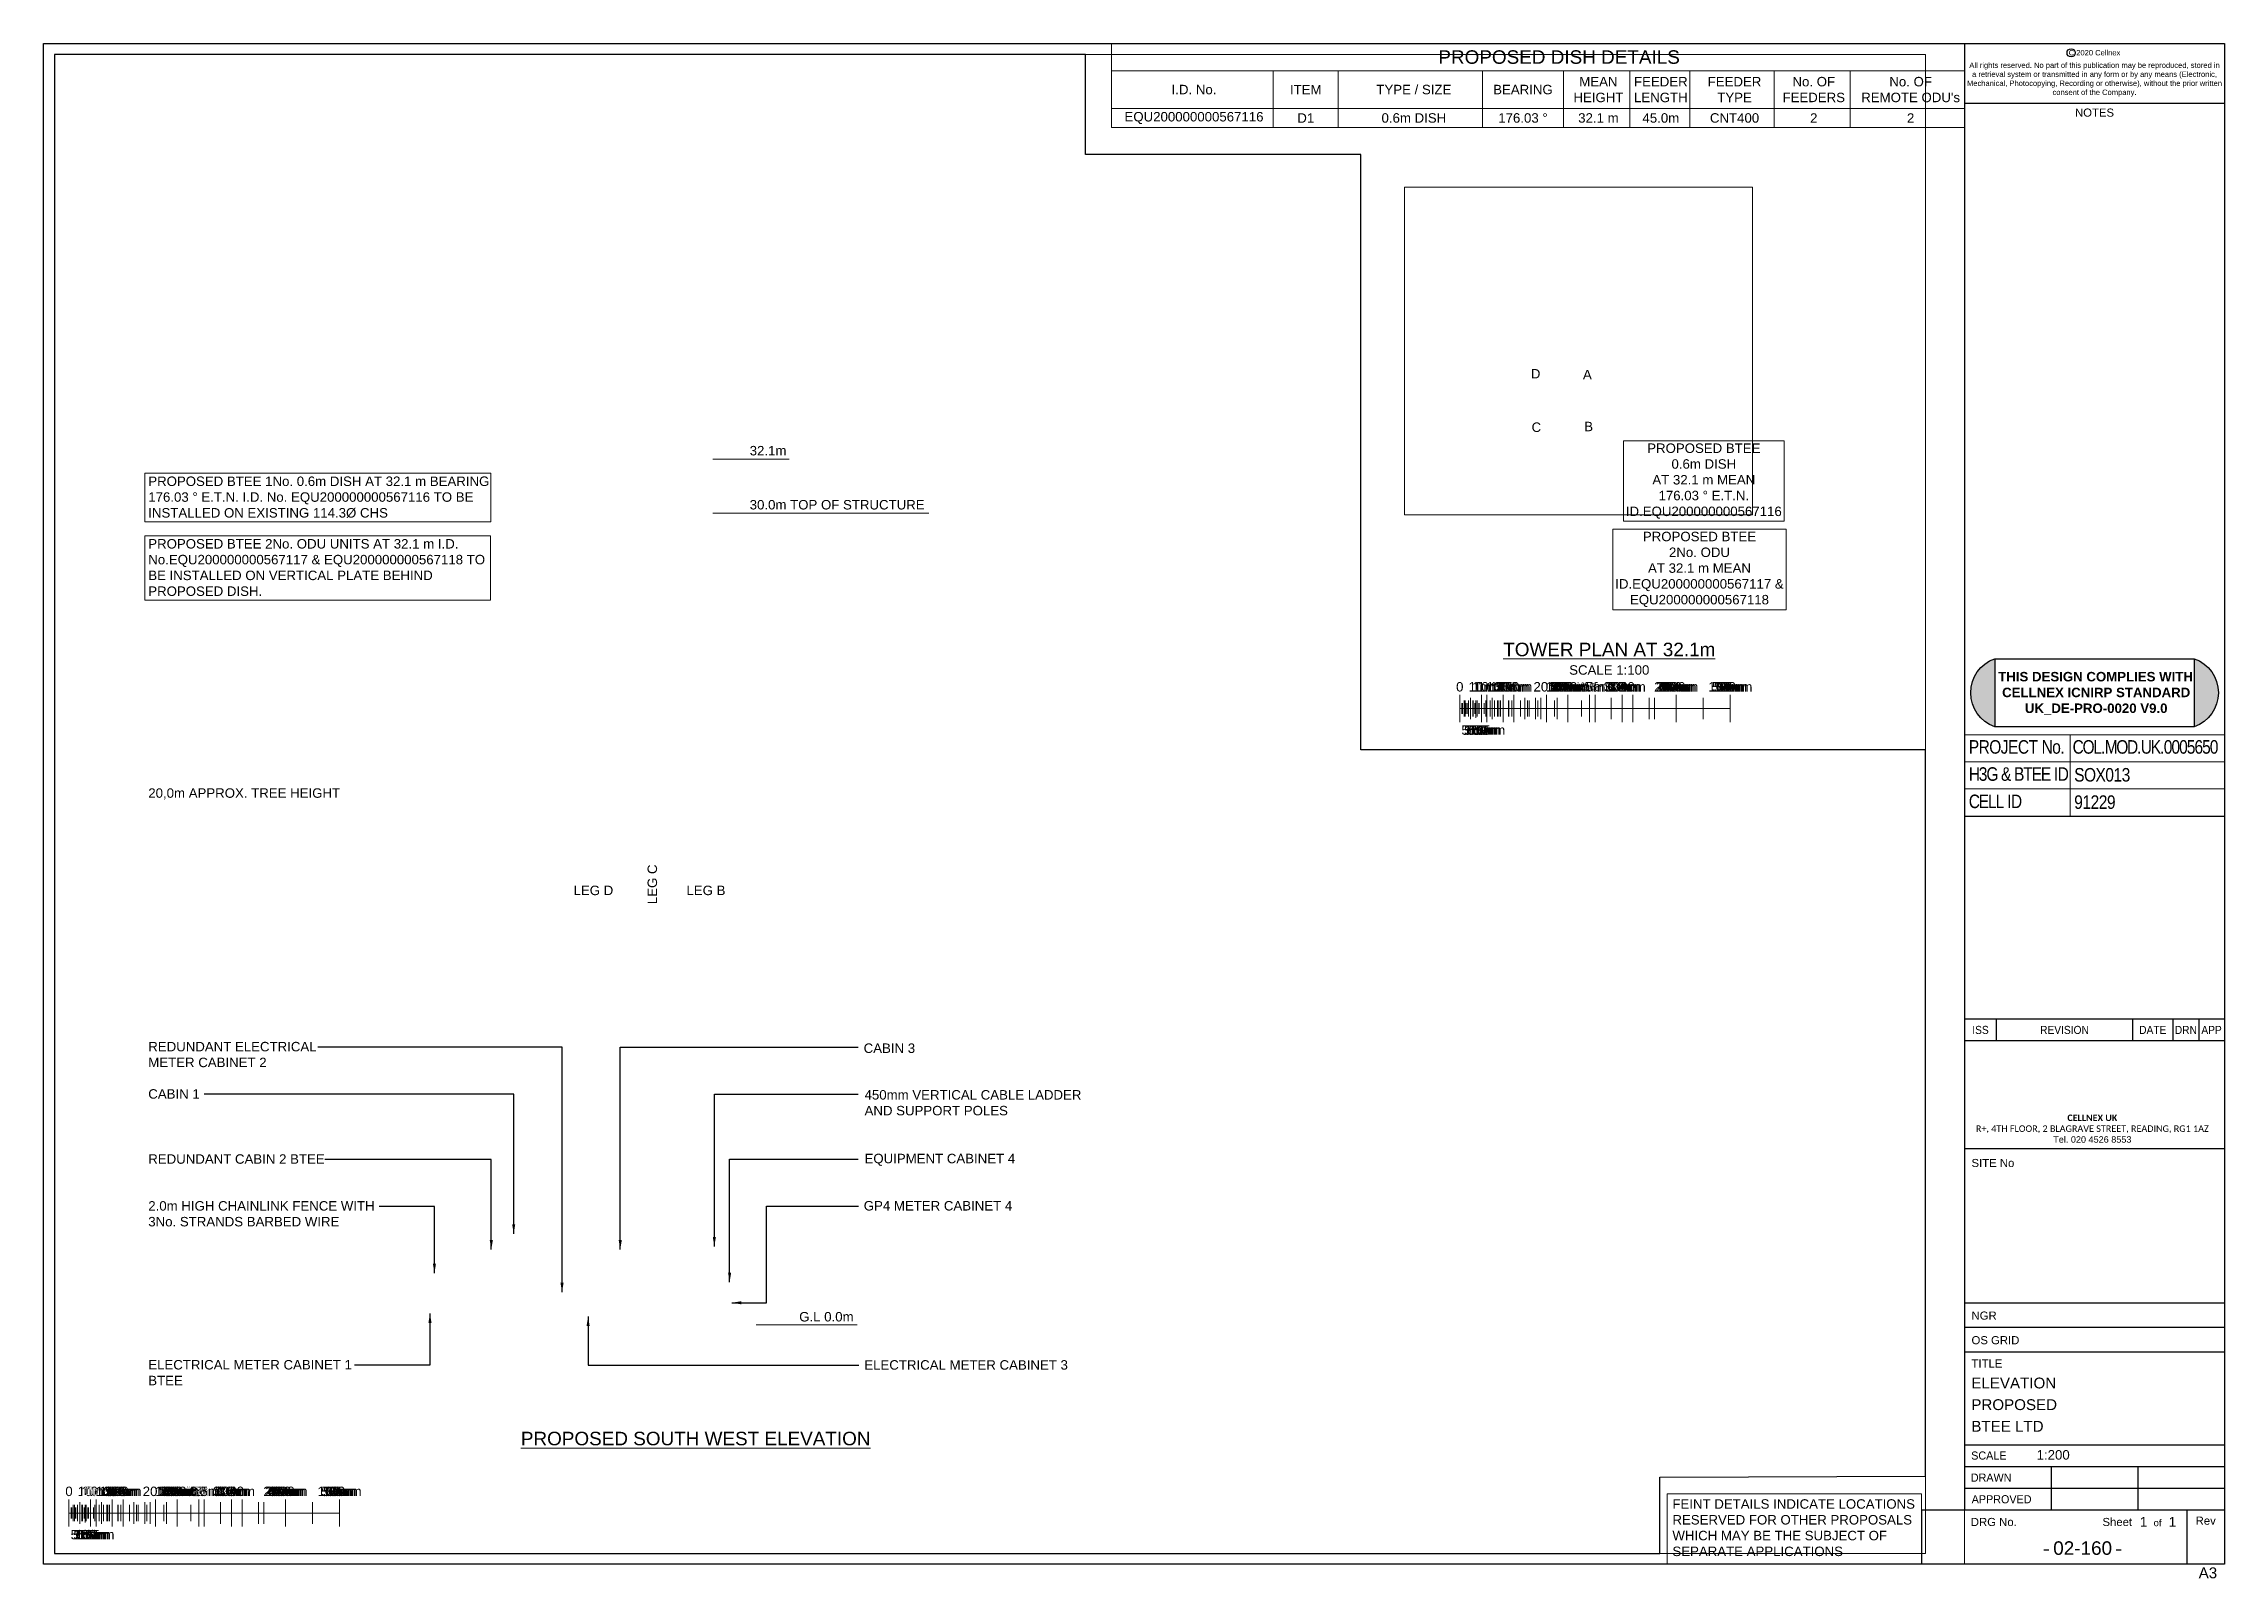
# Paper-space layout '02-160 BTEE ELEVATION' of a CAD drawing. Header units: millimetres. Extents: x 0 to 403, y -3 to 281.
import ezdxf
from ezdxf.enums import TextEntityAlignment as Align

# ---------------------------------------------------------------- set-up
doc = ezdxf.new("R2010")
doc.units = ezdxf.units.MM
doc.header["$LTSCALE"] = 30
for name, color, linetype, lineweight in [('BORDER', 7, 'Continuous', 25), ('HIGHLIGHT', 1, 'Continuous', 30), ('TEXT AND DIMENSIONS', 7, 'Continuous', 13)]:
    doc.layers.add(name, color=color, linetype=linetype, lineweight=lineweight)
doc.layers.add('VIEWPORTS', color=7, linetype='Continuous', plot=False)
doc.styles.add('textstyle3', font='arial.ttf')
doc.styles.add('textstyle4', font='arial.ttf', dxfattribs={"width": 0.9})
doc.styles.add('textstyle5', font='arial.ttf', dxfattribs={"width": 0.95})
doc.styles.add('textstyle6', font='ARIALN.TTF')
doc.dimstyles.new('QCADDimStyle', dxfattribs={"dimtxt": 1.75, "dimasz": 1.75, "dimexe": 1.75, "dimexo": 1.75, "dimgap": 0.75, "dimtad": 1, "dimtoh": 1, "dimzin": 12, "dimdsep": 46, "dimtxsty": 'Standard', "dimcen": 0.09, "dimclrt": 256, "dimazin": 3, "dimtfac": 1, "dimtdec": 4, "dimtofl": 0, "dimtmove": 2, "dimatfit": 3, "dimfxl": 1, "dimtolj": 1, "dimtzin": 0, "dimarcsym": 0})

# ---------------------------------------------------------------- blocks, each defined once
blk = doc.blocks.new('CELLNEX A3MAS')
at = {"layer": 'BORDER'}
for p, q in [((0, 281), (403, 281)), ((0, 0), (0, 281)), ((355, 281), (355, 10)), ((403, 281), (403, 0)), ((355, 270), (403, 270)), ((355, 138.24), (403, 138.24)), ((403, 100.74), (355, 100.74)), ((403, 96.74), (355, 96.74)), ((360.85, 100.74), (360.85, 96.74)), ((386.04, 100.74), (386.04, 96.74)), ((393.5, 100.74), (393.5, 96.74)), ((398.25, 100.74), (398.25, 96.74)), ((403, 76.74), (355, 76.74)), ((403, 48.21), (355, 48.21)), ((403, 43.71), (355, 43.71)), ((403, 39.21), (355, 39.21)), ((403, 22), (355, 22)), ((403, 18), (355, 18)), ((371, 18), (371, 10)), ((387, 18), (387, 10)), ((403, 14), (355, 14)), ((403, 10), (347, 10)), ((347, 10), (347, 0)), ((396.05, 10), (396.05, 0)), ((403, 0), (0, 0))]:
    blk.add_line(p, q, dxfattribs=at)
at = {"layer": 'BORDER', "const_width": 0.25}
for points in [[(369.61, 2.64), (370.61, 2.64)], [(382.95, 2.64), (383.95, 2.64)]]:
    blk.add_lwpolyline(points, dxfattribs=at)
at = {"layer": 'BORDER'}
blk.add_circle((374.68, 279.3), 0.764, dxfattribs=at)
at = {"layer": 'BORDER', "style": 'textstyle3'}
blk.add_text('NOTES', height=1.5, dxfattribs=at).set_placement((379, 267.5), align=Align.CENTER)
at = {"layer": 'BORDER'}
for s, style, width, p in [('ISS', 'textstyle4', 0.9, (357.93, 98.73)), ('REVISION', 'textstyle4', 0.9, (373.45, 98.73)), ('DATE', 'textstyle4', 0.9, (389.77, 98.73)), ('DRN', 'textstyle4', 0.9, (395.88, 98.73)), ('APP', 'textstyle4', 0.9, (400.63, 98.73)), ('DRAWN', 'textstyle5', 0.95, (359.9, 16)), ('APPROVED', 'textstyle5', 0.95, (361.83, 12))]:
    blk.add_text(s, height=1.5, dxfattribs=dict(at, style=style, width=width)).set_placement(p, align=Align.MIDDLE_CENTER)
at = {"layer": 'BORDER', "style": 'textstyle3'}
for s, p in [('SITE No', (356.27, 73.39)), ('NGR', (356.27, 45.19)), ('OS GRID', (356.27, 40.64)), ('TITLE', (356.27, 36.33)), ('DRG No.', (356.14, 7.05))]:
    blk.add_text(s, height=1.5, dxfattribs=at).set_placement(p)
at = {"layer": 'BORDER', "style": 'textstyle5', "width": 0.95}
blk.add_text('SCALE', height=1.5, dxfattribs=at).set_placement((356.21, 19.33))
at = {"layer": 'BORDER', "style": 'textstyle3'}
for s, height, p in [('Sheet', 1.5, (383.21, 7.83)), ('of', 1.25, (390.65, 7.67)), ('Rev', 1.5, (399.55, 8.03))]:
    blk.add_text(s, height=height, dxfattribs=at).set_placement(p, align=Align.MIDDLE)
for s, insert, char_height, attachment_point in [('C 2020 Cellnex', (379, 279.82), 1, 2), ('A3', (399.96, -1.61), 2, 5)]:
    blk.add_mtext(s, dxfattribs=dict(at, insert=insert, char_height=char_height, attachment_point=attachment_point))
at = {"layer": 'BORDER', "attachment_point": 1, "style": 'textstyle3'}
for s, insert, char_height, width in [('\\pxqc;All rights reserved. No part of this publication may be reproduced, stored in a retrieval system or transmitted in any form or by any means (Electronic, Mechanical, Photocopying, Recording or otherwise), without the prior written consent of the Company.', (355.5, 277.51), 1, 47), ('\\pxsm1,qc;{\\fCalibri|b1|i0|c0|p34;CELLNEX UK\\P\\fCalibri|b0|i0|c0|p34;R+, 4TH FLOOR, 2 BLAGRAVE STREET, READING, RG1 1AZ \\P}Tel. 020 4526 8553', (356.94, 83.09), 1.2, 43.3154)]:
    blk.add_mtext(s, dxfattribs=dict(at, insert=insert, char_height=char_height, width=width))
at = {"layer": 'BORDER', "style": 'textstyle3'}
for tag, p, height in [('TITLE1', (356.24, 32.48), 2), ('TITLE2', (356.24, 28.48), 2), ('TITLE3', (356.24, 24.48), 2), ('SCALE', (368.3, 19.33), 1.75)]:
    blk.add_attdef(tag, p, '', height=height, dxfattribs=at)
for tag, height, p in [('SHTNO', 1.8, (388.07, 7.83)), ('SHTOF', 1.8, (393.4, 7.83)), ('USERIDCATEGORY', 2.5, (376.81, 2.98))]:
    blk.add_attdef(tag, text='', height=height, dxfattribs=at).set_placement(p, align=Align.MIDDLE)
blk = doc.blocks.new('*U23')
at = {"layer": 'TEXT AND DIMENSIONS'}
for p, q in [((0, 2.5), (0, -2.5)), ((0, 2.5), (0, -2.5)), ((0, 2.5), (0, -2.5)), ((0, 2.5), (0, -2.5)), ((0, 2.5), (0, -2.5)), ((0, 2.5), (0, -2.5)), ((0, 2.5), (0, -2.5)), ((0, 2.5), (0, -2.5)), ((0, 2.5), (0, -2.5)), ((0, 2.5), (0, -2.5)), ((0, 2.5), (0, -2.5)), ((0, 2.5), (0, -2.5)), ((0, 2.5), (0, -2.5)), ((0, 0), (40, 0)), ((0, 0), (50, 0)), ((0, 0), (40, 0)), ((0, 0), (40, 0)), ((0, 0), (50, 0)), ((0, 0), (50, 0)), ((0, 0), (50, 0)), ((0, 0), (40, 0)), ((0, 0), (50, 0)), ((0, 0), (50, 0)), ((0, 0), (50, 0)), ((0, 0), (40, 0)), ((0, 0), (40, 0)), ((0, 0), (50, 0)), ((0, 0), (40, 0)), ((0, 0), (40, 0)), ((0, 0), (40, 0)), ((0, 0), (40, 0)), ((0.4, 1), (0.4, -1)), ((0.5, 1), (0.5, -1)), ((0.8, 1.5), (0.8, -1.5)), ((0.8, 1.5), (0.8, -1.5)), ((0.8, 1), (0.8, -1)), ((1, 1.5), (1, -1.5)), ((1, 1.5), (1, -1.5)), ((1, 1.5), (1, -1.5)), ((1, 1.5), (1, -1.5)), ((1, 1.5), (1, -1.5)), ((1, 1), (1, -1)), ((1.2, 1), (1.2, -1)), ((1.5, 1), (1.5, -1)), ((1.6, 1.5), (1.6, -1.5)), ((1.6, 1.5), (1.6, -1.5)), ((1.6, 1), (1.6, -1)), ((2, 2), (2, -2)), ((2, 2), (2, -2)), ((2, 2), (2, -2)), ((2, 2), (2, -2)), ((2, 2), (2, -2)), ((2, 1.5), (2, -1.5)), ((2, 1.5), (2, -1.5)), ((2, 1.5), (2, -1.5)), ((2, 1.5), (2, -1.5)), ((2, 1), (2, -1)), ((2.4, 1.5), (2.4, -1.5)), ((2.4, 1.5), (2.4, -1.5)), ((2.4, 1), (2.4, -1)), ((2.5, 1.5), (2.5, -1.5)), ((2.5, 1.5), (2.5, -1.5)), ((2.8, 1), (2.8, -1)), ((3, 1.5), (3, -1.72)), ((3, 1.5), (3, -1.72)), ((3, 1.5), (3, -1.72)), ((3, 1.5), (3, -1.72)), ((3, 1.5), (3, -1.72)), ((3, 1), (3, -1)), ((3.2, 1.5), (3.2, -1.5)), ((3.2, 1.5), (3.2, -1.5)), ((3.2, 1), (3.2, -1)), ((3.5, 1), (3.5, -1)), ((3.6, 1), (3.6, -1)), ((4, 2.5), (4, -2.5)), ((4, 2.5), (4, -2.5)), ((4, 2.5), (4, -2.5)), ((4, 2), (4, -2)), ((4, 2), (4, -2)), ((4, 2), (4, -2)), ((4, 2), (4, -2)), ((4, 2), (4, -2)), ((4, 2), (4, -2)), ((4, 2), (4, -2)), ((4, 1), (4, -1)), ((4.5, 1), (4.5, -1)), ((4.8, 1.5), (4.8, -1.5)), ((4.8, 1.5), (4.8, -1.5)), ((5, 2.5), (5, -2.5)), ((5, 2.5), (5, -2.5)), ((5, 1.5), (5, -1.5)), ((5, 1.5), (5, -1.5)), ((5, 1.5), (5, -1.5)), ((5, 1.5), (5, -1.5)), ((5, 1.5), (5, -1.5)), ((5.6, 1.5), (5.6, -1.5)), ((5.6, 1.5), (5.6, -1.5)), ((6, 2), (6, -2)), ((6, 2), (6, -2)), ((6, 2), (6, -2)), ((6, 2), (6, -2)), ((6, 2), (6, -2)), ((6, 1.5), (6, -1.5)), ((6, 1.5), (6, -1.5)), ((6, 1.5), (6, -1.5)), ((6, 1.5), (6, -1.5)), ((6.4, 1.5), (6.4, -1.5)), ((6.4, 1.5), (6.4, -1.5)), ((7, 1.5), (7, -1.5)), ((7, 1.5), (7, -1.5)), ((7, 1.5), (7, -1.5)), ((7, 1.5), (7, -1.5)), ((7, 1.5), (7, -1.5)), ((7.2, 1.5), (7.2, -1.5)), ((7.2, 1.5), (7.2, -1.5)), ((7.5, 1.5), (7.5, -1.5)), ((7.5, 1.5), (7.5, -1.5)), ((8, 2.5), (8, -2.5)), ((8, 2.5), (8, -2.5)), ((8, 2), (8, -2)), ((8, 2), (8, -2)), ((8, 2), (8, -2)), ((8, 2), (8, -2)), ((8, 2), (8, -2)), ((8, 2), (8, -2)), ((8, 2), (8, -2)), ((8, 2), (8, -2)), ((9, 1.5), (9, -1.5)), ((9, 1.5), (9, -1.5)), ((9.07, 1.5), (9.07, -1.5)), ((9.07, 1.5), (9.07, -1.5)), ((9.07, 1.5), (9.07, -1.5)), ((9.6, 1.5), (9.6, -1.5)), ((10, 2.5), (10, -2.5)), ((10, 2.5), (10, -2.5)), ((10, 2.5), (10, -2.5)), ((10, 2.5), (10, -2.5)), ((10, 2.5), (10, -2.5)), ((10, 2.5), (10, -2.5)), ((10, 2.5), (10, -2.5)), ((10, 2), (10, -2)), ((10, 2), (10, -2)), ((10, 1.5), (10, -1.5)), ((10, 1.5), (10, -1.5)), ((10, 1.5), (10, -1.5)), ((10, 1.5), (10, -1.5)), ((10, 1.5), (10, -1.5)), ((11.2, 1.5), (11.2, -1.5)), ((12, 2), (12, -2)), ((12, 2), (12, -2)), ((12, 2), (12, -2)), ((12, 2), (12, -2)), ((12, 2), (12, -2)), ((12, 2), (12, -2)), ((12, 2), (12, -2)), ((12, 2), (12, -2)), ((12, 2), (12, -2)), ((12.5, 1.5), (12.5, -1.5)), ((12.5, 1.5), (12.5, -1.5)), ((12.8, 1.5), (12.8, -1.5)), ((14, 2), (14, -2)), ((14, 2), (14, -2)), ((14, 2), (14, -2)), ((14, 2), (14, -2)), ((14, 2), (14, -2)), ((14, 1.5), (14, -1.5)), ((14, 1.5), (14, -1.5)), ((14, 1.5), (14, -1.5)), ((14, 1.5), (14, -1.5)), ((14, 1.5), (14, -1.5)), ((14.4, 1.5), (14.4, -1.5)), ((15, 2), (15, -2)), ((15, 2), (15, -2)), ((16, 2.5), (16, -2.5)), ((16, 2), (16, -2)), ((16, 2), (16, -2)), ((16, 2), (16, -2)), ((16, 2), (16, -2)), ((16, 2), (16, -2)), ((16, 2), (16, -2)), ((16, 2), (16, -2)), ((16, 2), (16, -2)), ((16, 2), (16, -2)), ((17.5, 1.5), (17.5, -1.5)), ((17.5, 1.5), (17.5, -1.5)), ((18, 2), (18, -2)), ((18, 2), (18, -2)), ((18, 2), (18, -2)), ((18, 2), (18, -2)), ((18, 2), (18, -2)), ((18, 1.5), (18, -1.5)), ((18, 1.5), (18, -1.5)), ((18, 1.5), (18, -1.5)), ((18, 1.5), (18, -1.5)), ((18, 1.5), (18, -1.5)), ((20, 2.5), (20, -2.5)), ((20, 2.5), (20, -2.5)), ((20, 2.5), (20, -2.5)), ((20, 2.5), (20, -2.5)), ((20, 2.5), (20, -2.5)), ((20, 2.5), (20, -2.5)), ((20, 2.5), (20, -2.5)), ((20, 2.5), (20, -2.5)), ((20, 2.5), (20, -2.5)), ((20, 2.5), (20, -2.5)), ((20, 2), (20, -2)), ((20, 2), (20, -2)), ((20, 2), (20, -2)), ((22.5, 1.5), (22.5, -1.5)), ((22.5, 1.5), (22.5, -1.5)), ((24, 2.5), (24, -2.5)), ((24, 2), (24, -2)), ((24, 2), (24, -2)), ((24, 2), (24, -2)), ((25, 2.5), (25, -2.5)), ((25, 2.5), (25, -2.5)), ((28, 2), (28, -2)), ((28, 2), (28, -2)), ((28, 2), (28, -2)), ((30, 2.5), (30, -2.5)), ((30, 2.5), (30, -2.5)), ((30, 2), (30, -2)), ((30, 2), (30, -2)), ((32, 2.5), (32, -2.5)), ((32, 2), (32, -2)), ((32, 2), (32, -2)), ((32, 2), (32, -2)), ((35, 2), (35, -2)), ((35, 2), (35, -2)), ((36, 2), (36, -2)), ((36, 2), (36, -2)), ((36, 2), (36, -2)), ((40, 2.5), (40, -2.5)), ((40, 2.5), (40, -2.5)), ((40, 2.5), (40, -2.5)), ((40, 2.5), (40, -2.5)), ((40, 2.5), (40, -2.5)), ((40, 2.5), (40, -2.5)), ((40, 2.5), (40, -2.5)), ((40, 2.5), (40, -2.5)), ((40, 2.5), (40, -2.5)), ((40, 2.5), (40, -2.5)), ((40, 2.5), (40, -2.5)), ((40, 2), (40, -2)), ((40, 2), (40, -2)), ((45, 2), (45, -2)), ((45, 2), (45, -2)), ((50, 2.5), (50, -2.5)), ((50, 2.5), (50, -2.5)), ((50, 2.5), (50, -2.5)), ((50, 2.5), (50, -2.5))]:
    blk.add_line(p, q, dxfattribs=at)
at = {"layer": 'TEXT AND DIMENSIONS', "flags": 128}
for points in [[(0, 2.5), (0, -2.5)], [(0, 2.5), (0, -2.5)], [(0, 2.5), (0, -2.5)], [(0, 2.5), (0, -2.5)], [(0, 2.5), (0, -2.5)], [(0, 2.5), (0, -2.5)], [(0, 2.5), (0, -2.5)], [(0, 0), (50, 0)], [(0, 0), (40, 0)], [(1, 1.5), (1, -1.5)], [(1, 1.5), (1, -1.5)], [(1, 1.5), (1, -1.5)], [(2, 1.5), (2, -1.5)], [(2, 1.5), (2, -1.5)], [(2, 1.5), (2, -1.5)], [(3, 1.5), (3, -1.5)], [(3, 1.5), (3, -1.5)], [(3, 1.5), (3, -1.5)], [(4, 2), (4, -2)], [(4, 1.5), (4, -1.5)], [(4, 1.5), (4, -1.5)], [(4, 1.5), (4, -1.5)], [(5, 2), (5, -2)], [(5, 2), (5, -2)], [(5, 2), (5, -2)], [(6, 1.5), (6, -1.5)], [(6, 1.5), (6, -1.5)], [(6, 1.5), (6, -1.5)], [(7, 1.5), (7, -1.5)], [(7, 1.5), (7, -1.5)], [(7, 1.5), (7, -1.5)], [(8, 2), (8, -2)], [(8, 1.5), (8, -1.5)], [(8, 1.5), (8, -1.5)], [(8, 1.5), (8, -1.5)], [(9, 1.5), (9, -1.5)], [(9, 1.5), (9, -1.5)], [(9, 1.5), (9, -1.5)], [(10, 2.5), (10, -2.5)], [(10, 2.5), (10, -2.5)], [(10, 2.5), (10, -2.5)], [(12, 2), (12, -2)], [(16, 2), (16, -2)], [(20, 2.5), (20, -2.5)], [(20, 2.5), (20, -2.5)], [(20, 2.5), (20, -2.5)], [(20, 2.5), (20, -2.5)], [(25, 2.5), (25, -2.5)], [(30, 2.5), (30, -2.5)], [(40, 2.5), (40, -2.5)], [(40, 2.5), (40, -2.5)], [(40, 2.5), (40, -2.5)], [(50, 2.5), (50, -2.5)], [(50, 2.5), (50, -2.5)], [(50, 2.5), (50, -2.5)], [(50, 2.5), (50, -2.5)], [(50, 2.5), (50, -2.5)]]:
    blk.add_lwpolyline(points, dxfattribs=at)
at = {"layer": 'TEXT AND DIMENSIONS'}
for points in [[(1, 1.5), (1, -1.5)], [(1, 1.5), (1, -1.5)], [(1, 1.5), (1, -1.5)], [(1, 1.5), (1, -1.5)], [(2, 1.5), (2, -1.5)], [(2, 1.5), (2, -1.5)], [(2, 1.5), (2, -1.5)], [(2, 1.5), (2, -1.5)], [(3, 1.5), (3, -1.5)], [(3, 1.5), (3, -1.5)], [(3, 1.5), (3, -1.5)], [(3, 1.5), (3, -1.5)], [(4, 1.5), (4, -1.5)], [(4, 1.5), (4, -1.5)], [(4, 1.5), (4, -1.5)], [(4, 1.5), (4, -1.5)], [(5, 2), (5, -2)], [(5, 2), (5, -2)], [(5, 2), (5, -2)], [(5, 2), (5, -2)], [(6, 1.5), (6, -1.5)], [(6, 1.5), (6, -1.5)], [(6, 1.5), (6, -1.5)], [(6, 1.5), (6, -1.5)], [(7, 1.5), (7, -1.5)], [(7, 1.5), (7, -1.5)], [(7, 1.5), (7, -1.5)], [(7, 1.5), (7, -1.5)], [(8, 1.5), (8, -1.5)], [(8, 1.5), (8, -1.5)], [(8, 1.5), (8, -1.5)], [(8, 1.5), (8, -1.5)], [(9, 1.5), (9, -1.5)], [(9, 1.5), (9, -1.5)], [(9, 1.5), (9, -1.5)], [(9, 1.5), (9, -1.5)], [(10, 2.5), (10, -2.5)], [(10, 2.5), (10, -2.5)], [(12, 1.5), (12, -1.5)], [(12, 1.5), (12, -1.5)], [(12, 1.5), (12, -1.5)], [(12, 1.5), (12, -1.5)], [(12, 1.5), (12, -1.5)], [(14, 1.5), (14, -1.5)], [(14, 1.5), (14, -1.5)], [(14, 1.5), (14, -1.5)], [(14, 1.5), (14, -1.5)], [(14, 1.5), (14, -1.5)], [(16, 1.5), (16, -1.5)], [(16, 1.5), (16, -1.5)], [(16, 1.5), (16, -1.5)], [(16, 1.5), (16, -1.5)], [(16, 1.5), (16, -1.5)], [(18, 1.5), (18, -1.5)], [(18, 1.5), (18, -1.5)], [(18, 1.5), (18, -1.5)], [(18, 1.5), (18, -1.5)], [(18, 1.5), (18, -1.5)], [(20, 2.5), (20, -2.5)], [(24, 2), (24, -2)], [(25, 2.5), (25, -2.5)], [(25, 2), (25, -2)], [(25, 2), (25, -2)], [(25, 2), (25, -2)], [(25, 2), (25, -2)], [(25, 2), (25, -2)], [(28, 2), (28, -2)], [(30, 2.5), (30, -2.5)], [(30, 2.5), (30, -2.5)], [(32, 2), (32, -2)], [(36, 2), (36, -2)], [(40, 2.5), (40, -2.5)], [(40, 2.5), (40, -2.5)]]:
    blk.add_lwpolyline(points, dxfattribs=at)
at = {"layer": 'TEXT AND DIMENSIONS', "char_height": 1.75, "attachment_point": 5, "style": 'textstyle3'}
for s, insert in [('0', (0, 4)), ('0', (0, 4)), ('0', (0, 4)), ('0', (0, 4)), ('0', (0, 4)), ('0', (0, 4)), ('0', (0, 4)), ('0', (0, 4)), ('0', (0, 4)), ('0', (0, 4)), ('0', (0, 4)), ('0', (0, 4)), ('0', (0, 4)), ('0', (0, 4)), ('0', (0, 4)), ('0', (0, 4)), ('0', (0, 4)), ('0', (0, 4)), ('0', (0, 4)), ('0', (0, 4)), ('10m', (4, 4)), ('1m', (4, 4)), ('10m', (5, 4)), ('1m', (5, 4)), ('100m', (8, 4)), ('10m', (8, 4)), ('50mm', (10, 4)), ('20mm', (10, 4)), ('10mm', (10, 4)), ('500m', (10, 4)), ('100m', (10, 4)), ('0.1m', (10, 4)), ('0.2m', (10, 4)), ('0.5m', (10, 4)), ('50m', (10, 4)), ('10m', (10, 4)), ('5m', (10, 4)), ('1m', (10, 4)), ('20m', (16, 4)), ('100mm', (20, 4)), ('1000m', (20, 4)), ('20mm', (20, 4)), ('500m', (20, 4)), ('200m', (20, 4)), ('250m', (20, 4)), ('100m', (20, 4)), ('0.2m', (20, 4)), ('0.5m', (20, 4)), ('50m', (20, 4)), ('20m', (20, 4)), ('10m', (20, 4)), ('5m', (20, 4)), ('2m', (20, 4)), ('1m', (20, 4)), ('50mm', (25, 4)), ('30m', (24, 4)), ('0.5m', (25, 4)), ('50m', (25, 4)), ('5m', (25, 4)), ('30mm', (30, 4)), ('300m', (30, 4)), ('0.3m', (30, 4)), ('30m', (30, 4)), ('3m', (30, 4)), ('40m', (32, 4)), ('200mm', (40, 4)), ('2000m', (40, 4)), ('1000m', (40, 4)), ('40mm', (40, 4)), ('400m', (40, 4)), ('500m', (40, 4)), ('200m', (40, 4)), ('100m', (40, 4)), ('0.4m', (40, 4)), ('40m', (40, 4)), ('50m', (40, 4)), ('20m', (40, 4)), ('10m', (40, 4)), ('4m', (40, 4)), ('2m', (40, 4)), ('1m', (40, 4)), ('100mm', (50, 4)), ('50mm', (50, 4)), ('500m', (50, 4)), ('100m', (50, 4)), ('0.5m', (50, 4)), ('50m', (50, 4)), ('10m', (50, 4)), ('5m', (50, 4)), ('1m', (50, 4)), ('5m', (2, -4)), ('5m', (2.5, -4)), ('100m', (4, -4)), ('0.1m', (4, -4)), ('50m', (4, -4)), ('10mm', (5, -4)), ('0.1m', (5, -4)), ('0.5m', (5, -4)), ('5mm', (5, -4)), ('5m', (4, -4)), ('50m', (5, -4)), ('5m', (5, -4))]:
    blk.add_mtext(s, dxfattribs=dict(at, insert=insert))
blk = doc.blocks.new('*U24')
at = {"layer": 'TEXT AND DIMENSIONS'}
for p, q in [((0, 2.5), (0, -2.5)), ((0, 2.5), (0, -2.5)), ((0, 2.5), (0, -2.5)), ((0, 2.5), (0, -2.5)), ((0, 2.5), (0, -2.5)), ((0, 2.5), (0, -2.5)), ((0, 2.5), (0, -2.5)), ((0, 2.5), (0, -2.5)), ((0, 2.5), (0, -2.5)), ((0, 2.5), (0, -2.5)), ((0, 2.5), (0, -2.5)), ((0, 2.5), (0, -2.5)), ((0, 2.5), (0, -2.5)), ((0, 0), (40, 0)), ((0, 0), (50, 0)), ((0, 0), (40, 0)), ((0, 0), (40, 0)), ((0, 0), (50, 0)), ((0, 0), (50, 0)), ((0, 0), (50, 0)), ((0, 0), (40, 0)), ((0, 0), (50, 0)), ((0, 0), (50, 0)), ((0, 0), (50, 0)), ((0, 0), (40, 0)), ((0, 0), (40, 0)), ((0, 0), (50, 0)), ((0, 0), (40, 0)), ((0, 0), (40, 0)), ((0, 0), (40, 0)), ((0, 0), (40, 0)), ((0.4, 1), (0.4, -1)), ((0.5, 1), (0.5, -1)), ((0.8, 1.5), (0.8, -1.5)), ((0.8, 1.5), (0.8, -1.5)), ((0.8, 1), (0.8, -1)), ((1, 1.5), (1, -1.5)), ((1, 1.5), (1, -1.5)), ((1, 1.5), (1, -1.5)), ((1, 1.5), (1, -1.5)), ((1, 1.5), (1, -1.5)), ((1, 1), (1, -1)), ((1.2, 1), (1.2, -1)), ((1.5, 1), (1.5, -1)), ((1.6, 1.5), (1.6, -1.5)), ((1.6, 1.5), (1.6, -1.5)), ((1.6, 1), (1.6, -1)), ((2, 2), (2, -2)), ((2, 2), (2, -2)), ((2, 2), (2, -2)), ((2, 2), (2, -2)), ((2, 2), (2, -2)), ((2, 1.5), (2, -1.5)), ((2, 1.5), (2, -1.5)), ((2, 1.5), (2, -1.5)), ((2, 1.5), (2, -1.5)), ((2, 1), (2, -1)), ((2.4, 1.5), (2.4, -1.5)), ((2.4, 1.5), (2.4, -1.5)), ((2.4, 1), (2.4, -1)), ((2.5, 1.5), (2.5, -1.5)), ((2.5, 1.5), (2.5, -1.5)), ((2.8, 1), (2.8, -1)), ((3, 1.5), (3, -1.72)), ((3, 1.5), (3, -1.72)), ((3, 1.5), (3, -1.72)), ((3, 1.5), (3, -1.72)), ((3, 1.5), (3, -1.72)), ((3, 1), (3, -1)), ((3.2, 1.5), (3.2, -1.5)), ((3.2, 1.5), (3.2, -1.5)), ((3.2, 1), (3.2, -1)), ((3.5, 1), (3.5, -1)), ((3.6, 1), (3.6, -1)), ((4, 2.5), (4, -2.5)), ((4, 2.5), (4, -2.5)), ((4, 2.5), (4, -2.5)), ((4, 2), (4, -2)), ((4, 2), (4, -2)), ((4, 2), (4, -2)), ((4, 2), (4, -2)), ((4, 2), (4, -2)), ((4, 2), (4, -2)), ((4, 2), (4, -2)), ((4, 1), (4, -1)), ((4.5, 1), (4.5, -1)), ((4.8, 1.5), (4.8, -1.5)), ((4.8, 1.5), (4.8, -1.5)), ((5, 2.5), (5, -2.5)), ((5, 2.5), (5, -2.5)), ((5, 1.5), (5, -1.5)), ((5, 1.5), (5, -1.5)), ((5, 1.5), (5, -1.5)), ((5, 1.5), (5, -1.5)), ((5, 1.5), (5, -1.5)), ((5.6, 1.5), (5.6, -1.5)), ((5.6, 1.5), (5.6, -1.5)), ((6, 2), (6, -2)), ((6, 2), (6, -2)), ((6, 2), (6, -2)), ((6, 2), (6, -2)), ((6, 2), (6, -2)), ((6, 1.5), (6, -1.5)), ((6, 1.5), (6, -1.5)), ((6, 1.5), (6, -1.5)), ((6, 1.5), (6, -1.5)), ((6.4, 1.5), (6.4, -1.5)), ((6.4, 1.5), (6.4, -1.5)), ((7, 1.5), (7, -1.5)), ((7, 1.5), (7, -1.5)), ((7, 1.5), (7, -1.5)), ((7, 1.5), (7, -1.5)), ((7, 1.5), (7, -1.5)), ((7.2, 1.5), (7.2, -1.5)), ((7.2, 1.5), (7.2, -1.5)), ((7.5, 1.5), (7.5, -1.5)), ((7.5, 1.5), (7.5, -1.5)), ((8, 2.5), (8, -2.5)), ((8, 2.5), (8, -2.5)), ((8, 2), (8, -2)), ((8, 2), (8, -2)), ((8, 2), (8, -2)), ((8, 2), (8, -2)), ((8, 2), (8, -2)), ((8, 2), (8, -2)), ((8, 2), (8, -2)), ((8, 2), (8, -2)), ((9, 1.5), (9, -1.5)), ((9, 1.5), (9, -1.5)), ((9.07, 1.5), (9.07, -1.5)), ((9.07, 1.5), (9.07, -1.5)), ((9.07, 1.5), (9.07, -1.5)), ((9.6, 1.5), (9.6, -1.5)), ((10, 2.5), (10, -2.5)), ((10, 2.5), (10, -2.5)), ((10, 2.5), (10, -2.5)), ((10, 2.5), (10, -2.5)), ((10, 2.5), (10, -2.5)), ((10, 2.5), (10, -2.5)), ((10, 2.5), (10, -2.5)), ((10, 2), (10, -2)), ((10, 2), (10, -2)), ((10, 1.5), (10, -1.5)), ((10, 1.5), (10, -1.5)), ((10, 1.5), (10, -1.5)), ((10, 1.5), (10, -1.5)), ((10, 1.5), (10, -1.5)), ((11.2, 1.5), (11.2, -1.5)), ((12, 2), (12, -2)), ((12, 2), (12, -2)), ((12, 2), (12, -2)), ((12, 2), (12, -2)), ((12, 2), (12, -2)), ((12, 2), (12, -2)), ((12, 2), (12, -2)), ((12, 2), (12, -2)), ((12, 2), (12, -2)), ((12.5, 1.5), (12.5, -1.5)), ((12.5, 1.5), (12.5, -1.5)), ((12.8, 1.5), (12.8, -1.5)), ((14, 2), (14, -2)), ((14, 2), (14, -2)), ((14, 2), (14, -2)), ((14, 2), (14, -2)), ((14, 2), (14, -2)), ((14, 1.5), (14, -1.5)), ((14, 1.5), (14, -1.5)), ((14, 1.5), (14, -1.5)), ((14, 1.5), (14, -1.5)), ((14, 1.5), (14, -1.5)), ((14.4, 1.5), (14.4, -1.5)), ((15, 2), (15, -2)), ((15, 2), (15, -2)), ((16, 2.5), (16, -2.5)), ((16, 2), (16, -2)), ((16, 2), (16, -2)), ((16, 2), (16, -2)), ((16, 2), (16, -2)), ((16, 2), (16, -2)), ((16, 2), (16, -2)), ((16, 2), (16, -2)), ((16, 2), (16, -2)), ((16, 2), (16, -2)), ((17.5, 1.5), (17.5, -1.5)), ((17.5, 1.5), (17.5, -1.5)), ((18, 2), (18, -2)), ((18, 2), (18, -2)), ((18, 2), (18, -2)), ((18, 2), (18, -2)), ((18, 2), (18, -2)), ((18, 1.5), (18, -1.5)), ((18, 1.5), (18, -1.5)), ((18, 1.5), (18, -1.5)), ((18, 1.5), (18, -1.5)), ((18, 1.5), (18, -1.5)), ((20, 2.5), (20, -2.5)), ((20, 2.5), (20, -2.5)), ((20, 2.5), (20, -2.5)), ((20, 2.5), (20, -2.5)), ((20, 2.5), (20, -2.5)), ((20, 2.5), (20, -2.5)), ((20, 2.5), (20, -2.5)), ((20, 2.5), (20, -2.5)), ((20, 2.5), (20, -2.5)), ((20, 2.5), (20, -2.5)), ((20, 2), (20, -2)), ((20, 2), (20, -2)), ((20, 2), (20, -2)), ((22.5, 1.5), (22.5, -1.5)), ((22.5, 1.5), (22.5, -1.5)), ((24, 2.5), (24, -2.5)), ((24, 2), (24, -2)), ((24, 2), (24, -2)), ((24, 2), (24, -2)), ((25, 2.5), (25, -2.5)), ((25, 2.5), (25, -2.5)), ((28, 2), (28, -2)), ((28, 2), (28, -2)), ((28, 2), (28, -2)), ((30, 2.5), (30, -2.5)), ((30, 2.5), (30, -2.5)), ((30, 2), (30, -2)), ((30, 2), (30, -2)), ((32, 2.5), (32, -2.5)), ((32, 2), (32, -2)), ((32, 2), (32, -2)), ((32, 2), (32, -2)), ((35, 2), (35, -2)), ((35, 2), (35, -2)), ((36, 2), (36, -2)), ((36, 2), (36, -2)), ((36, 2), (36, -2)), ((40, 2.5), (40, -2.5)), ((40, 2.5), (40, -2.5)), ((40, 2.5), (40, -2.5)), ((40, 2.5), (40, -2.5)), ((40, 2.5), (40, -2.5)), ((40, 2.5), (40, -2.5)), ((40, 2.5), (40, -2.5)), ((40, 2.5), (40, -2.5)), ((40, 2.5), (40, -2.5)), ((40, 2.5), (40, -2.5)), ((40, 2.5), (40, -2.5)), ((40, 2), (40, -2)), ((40, 2), (40, -2)), ((45, 2), (45, -2)), ((45, 2), (45, -2)), ((50, 2.5), (50, -2.5)), ((50, 2.5), (50, -2.5)), ((50, 2.5), (50, -2.5)), ((50, 2.5), (50, -2.5))]:
    blk.add_line(p, q, dxfattribs=at)
at = {"layer": 'TEXT AND DIMENSIONS', "flags": 128}
for points in [[(0, 2.5), (0, -2.5)], [(0, 2.5), (0, -2.5)], [(0, 2.5), (0, -2.5)], [(0, 2.5), (0, -2.5)], [(0, 2.5), (0, -2.5)], [(0, 2.5), (0, -2.5)], [(0, 2.5), (0, -2.5)], [(0, 0), (50, 0)], [(0, 0), (40, 0)], [(1, 1.5), (1, -1.5)], [(1, 1.5), (1, -1.5)], [(1, 1.5), (1, -1.5)], [(2, 1.5), (2, -1.5)], [(2, 1.5), (2, -1.5)], [(2, 1.5), (2, -1.5)], [(3, 1.5), (3, -1.5)], [(3, 1.5), (3, -1.5)], [(3, 1.5), (3, -1.5)], [(4, 2), (4, -2)], [(4, 1.5), (4, -1.5)], [(4, 1.5), (4, -1.5)], [(4, 1.5), (4, -1.5)], [(5, 2), (5, -2)], [(5, 2), (5, -2)], [(5, 2), (5, -2)], [(6, 1.5), (6, -1.5)], [(6, 1.5), (6, -1.5)], [(6, 1.5), (6, -1.5)], [(7, 1.5), (7, -1.5)], [(7, 1.5), (7, -1.5)], [(7, 1.5), (7, -1.5)], [(8, 2), (8, -2)], [(8, 1.5), (8, -1.5)], [(8, 1.5), (8, -1.5)], [(8, 1.5), (8, -1.5)], [(9, 1.5), (9, -1.5)], [(9, 1.5), (9, -1.5)], [(9, 1.5), (9, -1.5)], [(10, 2.5), (10, -2.5)], [(10, 2.5), (10, -2.5)], [(10, 2.5), (10, -2.5)], [(12, 2), (12, -2)], [(16, 2), (16, -2)], [(20, 2.5), (20, -2.5)], [(20, 2.5), (20, -2.5)], [(20, 2.5), (20, -2.5)], [(20, 2.5), (20, -2.5)], [(25, 2.5), (25, -2.5)], [(30, 2.5), (30, -2.5)], [(40, 2.5), (40, -2.5)], [(40, 2.5), (40, -2.5)], [(40, 2.5), (40, -2.5)], [(50, 2.5), (50, -2.5)], [(50, 2.5), (50, -2.5)], [(50, 2.5), (50, -2.5)], [(50, 2.5), (50, -2.5)], [(50, 2.5), (50, -2.5)]]:
    blk.add_lwpolyline(points, dxfattribs=at)
at = {"layer": 'TEXT AND DIMENSIONS'}
for points in [[(1, 1.5), (1, -1.5)], [(1, 1.5), (1, -1.5)], [(1, 1.5), (1, -1.5)], [(1, 1.5), (1, -1.5)], [(2, 1.5), (2, -1.5)], [(2, 1.5), (2, -1.5)], [(2, 1.5), (2, -1.5)], [(2, 1.5), (2, -1.5)], [(3, 1.5), (3, -1.5)], [(3, 1.5), (3, -1.5)], [(3, 1.5), (3, -1.5)], [(3, 1.5), (3, -1.5)], [(4, 1.5), (4, -1.5)], [(4, 1.5), (4, -1.5)], [(4, 1.5), (4, -1.5)], [(4, 1.5), (4, -1.5)], [(5, 2), (5, -2)], [(5, 2), (5, -2)], [(5, 2), (5, -2)], [(5, 2), (5, -2)], [(6, 1.5), (6, -1.5)], [(6, 1.5), (6, -1.5)], [(6, 1.5), (6, -1.5)], [(6, 1.5), (6, -1.5)], [(7, 1.5), (7, -1.5)], [(7, 1.5), (7, -1.5)], [(7, 1.5), (7, -1.5)], [(7, 1.5), (7, -1.5)], [(8, 1.5), (8, -1.5)], [(8, 1.5), (8, -1.5)], [(8, 1.5), (8, -1.5)], [(8, 1.5), (8, -1.5)], [(9, 1.5), (9, -1.5)], [(9, 1.5), (9, -1.5)], [(9, 1.5), (9, -1.5)], [(9, 1.5), (9, -1.5)], [(10, 2.5), (10, -2.5)], [(10, 2.5), (10, -2.5)], [(12, 1.5), (12, -1.5)], [(12, 1.5), (12, -1.5)], [(12, 1.5), (12, -1.5)], [(12, 1.5), (12, -1.5)], [(12, 1.5), (12, -1.5)], [(14, 1.5), (14, -1.5)], [(14, 1.5), (14, -1.5)], [(14, 1.5), (14, -1.5)], [(14, 1.5), (14, -1.5)], [(14, 1.5), (14, -1.5)], [(16, 1.5), (16, -1.5)], [(16, 1.5), (16, -1.5)], [(16, 1.5), (16, -1.5)], [(16, 1.5), (16, -1.5)], [(16, 1.5), (16, -1.5)], [(18, 1.5), (18, -1.5)], [(18, 1.5), (18, -1.5)], [(18, 1.5), (18, -1.5)], [(18, 1.5), (18, -1.5)], [(18, 1.5), (18, -1.5)], [(20, 2.5), (20, -2.5)], [(24, 2), (24, -2)], [(25, 2.5), (25, -2.5)], [(25, 2), (25, -2)], [(25, 2), (25, -2)], [(25, 2), (25, -2)], [(25, 2), (25, -2)], [(25, 2), (25, -2)], [(28, 2), (28, -2)], [(30, 2.5), (30, -2.5)], [(30, 2.5), (30, -2.5)], [(32, 2), (32, -2)], [(36, 2), (36, -2)], [(40, 2.5), (40, -2.5)], [(40, 2.5), (40, -2.5)]]:
    blk.add_lwpolyline(points, dxfattribs=at)
at = {"layer": 'TEXT AND DIMENSIONS', "char_height": 1.75, "attachment_point": 5, "style": 'textstyle3'}
for s, insert in [('0', (0, 4)), ('0', (0, 4)), ('0', (0, 4)), ('0', (0, 4)), ('0', (0, 4)), ('0', (0, 4)), ('0', (0, 4)), ('0', (0, 4)), ('0', (0, 4)), ('0', (0, 4)), ('0', (0, 4)), ('0', (0, 4)), ('0', (0, 4)), ('0', (0, 4)), ('0', (0, 4)), ('0', (0, 4)), ('0', (0, 4)), ('0', (0, 4)), ('0', (0, 4)), ('0', (0, 4)), ('10m', (4, 4)), ('1m', (4, 4)), ('10m', (5, 4)), ('1m', (5, 4)), ('100m', (8, 4)), ('10m', (8, 4)), ('50mm', (10, 4)), ('20mm', (10, 4)), ('10mm', (10, 4)), ('500m', (10, 4)), ('100m', (10, 4)), ('0.1m', (10, 4)), ('0.2m', (10, 4)), ('0.5m', (10, 4)), ('50m', (10, 4)), ('10m', (10, 4)), ('5m', (10, 4)), ('1m', (10, 4)), ('20m', (16, 4)), ('100mm', (20, 4)), ('1000m', (20, 4)), ('20mm', (20, 4)), ('500m', (20, 4)), ('200m', (20, 4)), ('250m', (20, 4)), ('100m', (20, 4)), ('0.2m', (20, 4)), ('0.5m', (20, 4)), ('50m', (20, 4)), ('20m', (20, 4)), ('10m', (20, 4)), ('5m', (20, 4)), ('2m', (20, 4)), ('1m', (20, 4)), ('50mm', (25, 4)), ('30m', (24, 4)), ('0.5m', (25, 4)), ('50m', (25, 4)), ('5m', (25, 4)), ('30mm', (30, 4)), ('300m', (30, 4)), ('0.3m', (30, 4)), ('30m', (30, 4)), ('3m', (30, 4)), ('40m', (32, 4)), ('200mm', (40, 4)), ('2000m', (40, 4)), ('1000m', (40, 4)), ('40mm', (40, 4)), ('400m', (40, 4)), ('500m', (40, 4)), ('200m', (40, 4)), ('100m', (40, 4)), ('0.4m', (40, 4)), ('40m', (40, 4)), ('50m', (40, 4)), ('20m', (40, 4)), ('10m', (40, 4)), ('4m', (40, 4)), ('2m', (40, 4)), ('1m', (40, 4)), ('100mm', (50, 4)), ('50mm', (50, 4)), ('500m', (50, 4)), ('100m', (50, 4)), ('0.5m', (50, 4)), ('50m', (50, 4)), ('10m', (50, 4)), ('5m', (50, 4)), ('1m', (50, 4)), ('5m', (2, -4)), ('5m', (2.5, -4)), ('100m', (4, -4)), ('0.1m', (4, -4)), ('50m', (4, -4)), ('10mm', (5, -4)), ('0.1m', (5, -4)), ('0.5m', (5, -4)), ('5mm', (5, -4)), ('5m', (4, -4)), ('50m', (5, -4)), ('5m', (5, -4))]:
    blk.add_mtext(s, dxfattribs=dict(at, insert=insert))

psp = doc.layouts.new('02-160 BTEE ELEVATION')

# ---------------------------------------------------------------- hatches: boundary and pattern name
at = {"layer": 'HIGHLIGHT', "transparency": 33554687}
h = psp.add_hatch(color=3, dxfattribs=at)
edge = h.paths.add_edge_path(flags=0)
edge.add_line((397.42, 167.33), (397.42, 154.76))
edge.add_arc((395.23, 161.05), 6.66, 289.2036, 430.7964)
edge = h.paths.add_edge_path(flags=0)
edge.add_arc((362.77, 161.05), 6.66, 109.2036, 250.7964)
edge.add_line((360.58, 154.76), (360.58, 167.33))

# ---------------------------------------------------------------- linework, layer by layer
at = {"layer": 'HIGHLIGHT', "color": 3}
for p, q in [((360.58, 167.33), (360.58, 154.76)), ((397.42, 167.33), (397.42, 154.76))]:
    psp.add_line(p, q, dxfattribs=at)
psp.add_lwpolyline([(360.58, 154.76, -0.710616), (360.58, 167.33), (397.42, 167.33, -0.710616), (397.42, 154.76)], format="xyb", close=True, dxfattribs=at)
at = {"layer": 'TEXT AND DIMENSIONS'}
for p, q in [((197.34, 281), (197.34, 269)), ((355, 281), (355, 269)), ((197.34, 276), (355, 276)), ((227.24, 276), (227.24, 269)), ((239.24, 276), (239.24, 269)), ((265.88, 276), (265.88, 269)), ((280.88, 269), (280.88, 276)), ((293.15, 269), (293.15, 276)), ((304.24, 276), (304.24, 269)), ((319.8, 269), (319.8, 276)), ((333.84, 269), (333.84, 276)), ((197.34, 269), (355, 269)), ((197.34, 269), (197.34, 265.5)), ((227.24, 269), (227.24, 265.5)), ((239.24, 269), (239.24, 265.5)), ((265.88, 269), (265.88, 265.5)), ((280.88, 265.5), (280.88, 269)), ((293.15, 265.5), (293.15, 269)), ((304.24, 269), (304.24, 265.5)), ((319.8, 265.5), (319.8, 269)), ((333.84, 265.5), (333.84, 269)), ((355, 269), (355, 265.5)), ((137.77, 204.22), (123.65, 204.22)), ((163.56, 194.22), (123.65, 194.22)), ((355, 153.29), (403, 153.29)), ((374.51, 148.24), (374.51, 153.24)), ((355, 148.29), (403, 148.29)), ((374.51, 143.24), (374.51, 148.24)), ((355, 143.29), (403, 143.29)), ((374.51, 138.19), (374.51, 143.19)), ((150.35, 44.25), (131.69, 44.25)), ((347, 13), (300, 13)), ((300, 13), (300, 0)), ((347, 13), (347, 0))]:
    psp.add_line(p, q, dxfattribs=at)
psp.add_lwpolyline([(355, 265.5), (197.34, 265.5)], dxfattribs=at)
for points in [[(291.95, 192.72), (291.95, 207.6), (321.65, 207.6), (321.65, 192.72)], [(18.73, 192.6), (18.73, 201.61), (82.65, 201.61), (82.65, 192.6)], [(18.73, 178.17), (18.73, 190.05), (82.59, 190.05), (82.59, 178.17)], [(289.96, 176.39), (289.96, 191.3), (322.03, 191.3), (322.03, 176.39)]]:
    psp.add_lwpolyline(points, close=True, dxfattribs=at)
at = {"layer": 'VIEWPORTS'}
psp.add_lwpolyline([(2, 279), (2, 2), (298.65, 2), (298.65, 2), (298.65, 16.09), (347.76, 16.25), (347.76, 150.49), (243.42, 150.49), (243.42, 260.48), (192.53, 260.48), (192.53, 279)], close=True, dxfattribs=at)

# ---------------------------------------------------------------- block references
at = {"layer": 'BORDER'}
psp.add_blockref('CELLNEX A3MAS', (0, 0), dxfattribs=at).add_auto_attribs({'USERIDCATEGORY': '02-160', 'SCALE': '1:200', 'SHTNO': '1', 'SHTOF': '1', 'TITLE1': 'ELEVATION', 'TITLE2': 'PROPOSED', 'TITLE3': 'BTEE LTD'})
at = {"layer": 'TEXT AND DIMENSIONS'}
for name, p in [('*U23', (261.7, 158.13)), ('*U24', (4.69, 9.45))]:
    psp.add_blockref(name, p, dxfattribs=at)

# ---------------------------------------------------------------- texts
at = {"layer": 'HIGHLIGHT', "color": 3, "insert": (361.2, 164.89), "char_height": 1.75, "width": 36.2177, "attachment_point": 1, "style": 'textstyle3'}
psp.add_mtext('{\\fArial|b1|i0|c0|p34;THIS DESIGN COMPLIES WITH\\P\\pxqc;CELLNEX ICNIRP STANDARD\\PUK_DE-PRO-0020 V9.0}', dxfattribs=at)
at = {"layer": 'TEXT AND DIMENSIONS'}
for s, insert, char_height, attachment_point, style in [('PROPOSED DISH DETAILS', (280.06, 278.5), 2.5, 5, 'textstyle3'), ('MEAN\\PHEIGHT', (287.32, 272.5), 1.75, 5, 'textstyle3'), ('FEEDER\\PLENGTH', (298.86, 272.5), 1.75, 5, 'textstyle3'), ('FEEDER\\PTYPE', (312.48, 272.5), 1.75, 5, 'textstyle3'), ('No. OF\\PFEEDERS', (327.12, 272.5), 1.75, 5, 'textstyle3'), ("No. OF\\PREMOTE ODU's", (345.02, 272.5), 1.75, 5, 'textstyle3'), ('I.D. No.', (212.59, 272.5), 1.75, 5, 'textstyle3'), ('ITEM', (233.24, 272.5), 1.75, 5, 'textstyle3'), ('TYPE / SIZE', (253.22, 272.5), 1.75, 5, 'textstyle3'), ('BEARING', (273.38, 272.5), 1.75, 5, 'textstyle3'), ('EQU200000000567116', (212.59, 267.25), 1.75, 5, 'textstyle3'), ('D1', (233.24, 267.25), 1.75, 5, 'textstyle3'), ('0.6m DISH', (253.22, 267.25), 1.75, 5, 'textstyle3'), ('176.03 %%D', (273.38, 267.25), 1.75, 5, 'textstyle3'), ('32.1 m', (287.32, 267.25), 1.75, 5, 'textstyle3'), ('45.0m', (298.86, 267.25), 1.75, 5, 'textstyle3'), ('CNT400', (312.48, 267.25), 1.75, 5, 'textstyle3'), ('D', (275.72, 219.99), 1.75, 5, 'textstyle3'), ('A', (285.28, 219.84), 1.75, 5, 'textstyle3'), ('C', (275.86, 210.1), 1.75, 5, 'textstyle3'), ('B', (285.52, 210.24), 1.75, 5, 'textstyle3'), ('32.1m ', (130.48, 206.65), 1.75, 1, 'textstyle3'), ('{\\LTOWER PLAN AT 32.1m} {\\L\\P\\H0.7x;\\lSCALE 1:100}', (289.33, 170.29), 2.5, 2, 'textstyle3'), ('\\pxql;{\\T0.95;PROJECT No.}', (355.77, 152.28, 0), 2.5, 1, 'textstyle6'), ('\\pxql;{\\T0.89;COL.MOD.UK.0005650}', (374.95, 152.28, 0), 2.5, 1, 'textstyle6'), ('\\pxql;{\\T0.89;H3G & BTEE ID}', (355.77, 147.27, 0), 2.5, 1, 'textstyle6'), ('\\pxql;{\\T0.95;SOX013}', (375.25, 147.13, 0), 2.5, 1, 'textstyle6'), ('\\pxql;{\\T0.89;CELL ID}', (355.77, 142.22, 0), 2.5, 1, 'textstyle6'), ('\\pxql;{\\T0.95;91229}', (375.25, 142.08, 0), 2.5, 1, 'textstyle6'), ('REDUNDANT ELECTRICAL \\PMETER CABINET 2', (19.34, 96.52), 1.75, 1, 'textstyle3'), ('\\pxql;CABIN 1 ', (19.34, 87.78), 1.75, 1, 'textstyle3'), ('\\pxql;REDUNDANT CABIN 2 BTEE', (19.34, 75.75), 1.75, 1, 'textstyle3'), ('EQUIPMENT CABINET 4 ', (151.7, 75.84), 1.75, 1, 'textstyle3'), ('ELECTRICAL METER CABINET 3', (151.66, 37.7), 1.75, 1, 'textstyle3'), ('{\\LPROPOSED SOUTH WEST ELEVATION}', (120.5, 24.47), 2.5, 2, 'textstyle3')]:
    psp.add_mtext(s, dxfattribs=dict(at, insert=insert, char_height=char_height, attachment_point=attachment_point, style=style))
at = {"layer": 'TEXT AND DIMENSIONS', "char_height": 1.75, "style": 'textstyle3'}
for s, insert, width, attachment_point in [('2', (327.12, 267.25), 7.6629, 5), ('2', (345.02, 267.25), 7.6629, 5), ('PROPOSED BTEE\\P0.6m DISH\\PAT 32.1 m MEAN\\P176.03 ° E.T.N.\\P\\pxt10;ID.EQU200000000567116', (306.8, 200.16), 28.9757, 5), ('PROPOSED BTEE 1No. 0.6m DISH AT 32.1 m BEARING 176.03 %%D E.T.N. I.D. No. EQU200000000567116 TO BE INSTALLED ON EXISTING 114.3%%C CHS', (19.34, 201), 63.5821, 1), ('30.0m TOP OF STRUCTURE', (130.48, 196.66), 32.7481, 1), ('PROPOSED BTEE 2No. ODU UNITS AT 32.1 m I.D. No.EQU200000000567117 & EQU200000000567118 TO BE INSTALLED ON VERTICAL PLATE BEHIND PROPOSED DISH.', (19.34, 189.44), 63.5821, 1), ('PROPOSED BTEE\\P2No. ODU\\PAT 32.1 m MEAN\\P\\pxt10;ID.EQU200000000567117 & EQU200000000567118', (306, 183.84), 32.478, 5), ('20,0m APPROX. TREE HEIGHT', (19.34, 143.38), 46.715, 1), ('LEG D', (97.93, 125.39), 7.6173, 1), ('LEG B', (118.8, 125.39), 7.6173, 1), ('\\pxql;CABIN 3 ', (151.54, 96.23), 13.7819, 1), ('450mm VERTICAL CABLE LADDER AND SUPPORT POLES ', (151.71, 87.61), 40.828, 1), ('2.0m HIGH CHAINLINK FENCE WITH 3No. STRANDS BARBED WIRE', (19.34, 67.09), 42.5816, 1), ('GP4 METER CABINET 4 ', (151.56, 67.11), 28.6462, 1), ('G.L 0.0m ', (139.63, 46.6), 10.1834, 1), ('ELECTRICAL METER CABINET 1\\PBTEE', (19.34, 37.73), 40.1814, 1), ('FEINT DETAILS INDICATE LOCATIONS RESERVED FOR OTHER PROPOSALS WHICH MAY BE THE SUBJECT OF SEPARATE APPLICATIONS', (301, 12), 48.6012, 1)]:
    psp.add_mtext(s, dxfattribs=dict(at, insert=insert, width=width, attachment_point=attachment_point))
at = {"layer": 'TEXT AND DIMENSIONS', "insert": (111.61, 121.97), "char_height": 1.75, "width": 7.6173, "attachment_point": 1, "rotation": 90, "style": 'textstyle3'}
psp.add_mtext('LEG C', dxfattribs=at)

# ---------------------------------------------------------------- leaders
at = {"layer": 'TEXT AND DIMENSIONS'}
for points in [[(95.8, 50.25), (95.8, 95.52), (50.7, 95.52)], [(106.56, 58.15), (106.56, 95.57), (150.53, 95.57)], [(86.87, 61.07), (86.87, 86.83), (29.66, 86.83)], [(123.95, 58.73), (123.95, 86.85), (150.53, 86.85)], [(82.73, 58.14), (82.73, 74.81), (51.98, 74.81)], [(126.77, 52.11), (126.77, 74.87), (150.53, 74.87)], [(72.22, 53.8), (72.22, 66.12), (62.01, 66.12)], [(127.18, 48.31), (133.57, 48.31), (133.57, 66.15), (150.6, 66.15)], [(71.4, 46.33), (71.4, 36.78), (57.47, 36.78)], [(100.62, 45.75), (100.62, 36.78), (150.62, 36.78)]]:
    psp.add_leader(points, dimstyle='QCADDimStyle', dxfattribs=at)

# ---------------------------------------------------------------- viewports
at = {"layer": 'VIEWPORTS'}
for center, size, view_center_point, view_height, status, view_target_point in [((174.88, 140.5), (345.76, 277), (10527.33, 0), 55400, 5, (214660.26, -42389.6)), ((283.62, 224.19), (64.3, 60.5299), (0, 0), 6052.9919, 4, (282514.67, 51077.86))]:
    psp.add_viewport(center=center, size=size, view_center_point=view_center_point, view_height=view_height, status=status, dxfattribs=dict(at, view_target_point=view_target_point))
psp.add_viewport(center=(379, 117.49), size=(48, 41.5), view_center_point=(24, 16.7), view_height=41.5, dxfattribs=at)
psp.add_viewport(center=(379, 38.37), size=(48, 76.739), view_center_point=(24, -50.12), view_height=76.739, status=3, dxfattribs=at)

doc.saveas('drawing.dxf')
